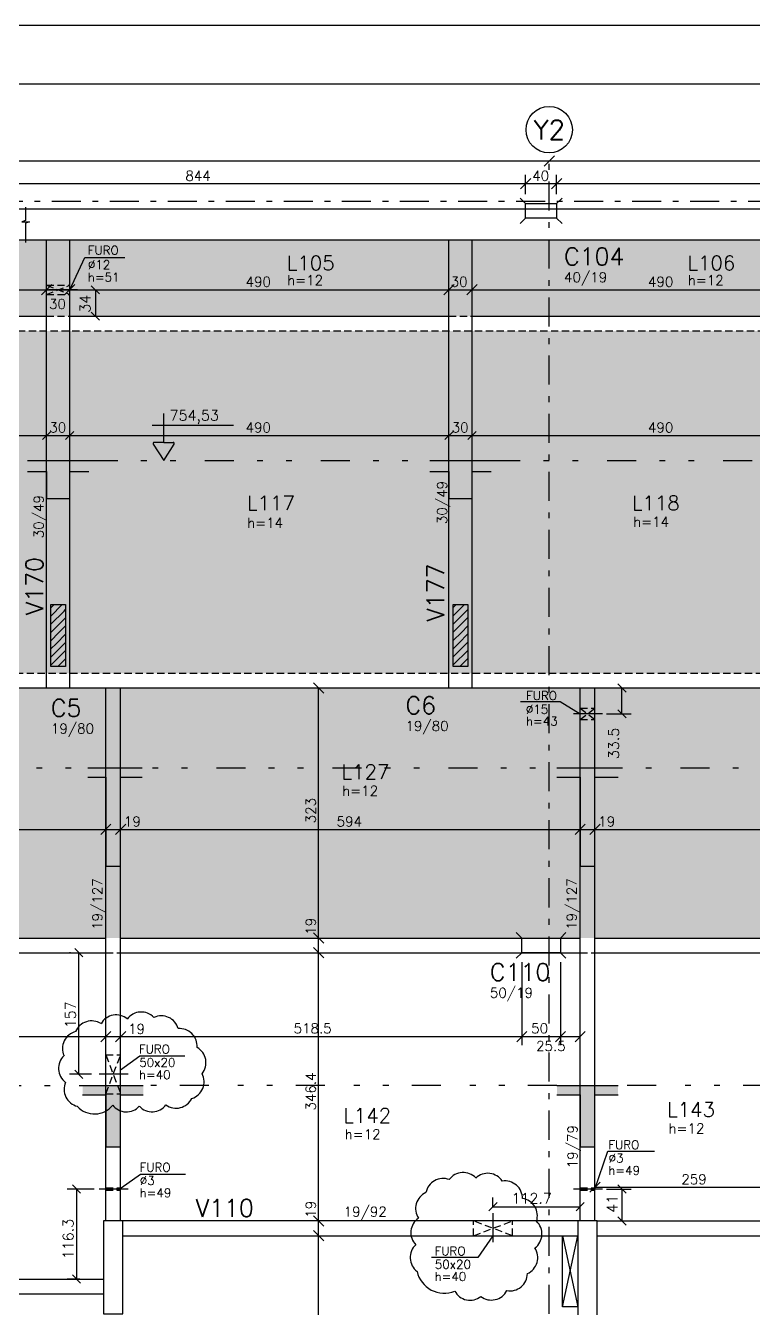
# Model space of a CAD drawing. Extents: x 64041 to 73506, y 0 to 6308.
# Drawn here: x 67209 to 68149, y 4651 to 6308 of the extents above; entities that cross this region are included whole.
import ezdxf

# ---------------------------------------------------------------- set-up
doc = ezdxf.new("R2010")
doc.units = 0
doc.header["$LTSCALE"] = 75
doc.header["$MEASUREMENT"] = 0
for name, pattern in [('ESTILO_TQS_0003', [1, 0.5, -0.2, 0.1, -0.2]), ('ESTILO_TQS_0004', [2, 0.5, -0.4, 0.1, -0.4, 0.1, -0.5]), ('HIDDEN2', [0.1875, 0.125, -0.0625])]:
    doc.linetypes.add(name, pattern=pattern)
doc.layers.get('0').update_dxf_attribs({"color": 3, "linetype": 'CONTINUOUS'})
for name, color, linetype in [('1', 3, 'CONTINUOUS'), ('110', 141, 'CONTINUOUS'), ('111', 51, 'CONTINUOUS'), ('200', 1, 'HIDDEN2'), ('204', 1, 'ESTILO_TQS_0003'), ('205', 1, 'ESTILO_TQS_0004'), ('210', 3, 'HIDDEN2'), ('212', 3, 'CONTINUOUS'), ('213', 3, 'CONTINUOUS'), ('216', 3, 'CONTINUOUS'), ('220', 5, 'CONTINUOUS'), ('221', 1, 'CONTINUOUS'), ('222', 6, 'CONTINUOUS'), ('226', 4, 'CONTINUOUS'), ('230', 3, 'CONTINUOUS'), ('231', 1, 'CONTINUOUS'), ('233', 6, 'CONTINUOUS'), ('238', 2, 'CONTINUOUS'), ('250', 1, 'CONTINUOUS'), ('253', 253, 'CONTINUOUS')]:
    doc.layers.add(name, color=color, linetype=linetype)
doc.styles.get("Standard").update_dxf_attribs({"font": 'ROMANS.SHX'})

# ---------------------------------------------------------------- blocks, each defined once
blk = doc.blocks.new('_HFD8E5DFE43-002', base_point=(210496.960555, 18146.312154))
for p, q in [((211291.542452, 19110.599679), (211306.265897, 19125.323124)), ((211291.542452, 19121.206281), (211295.659295, 19125.323124)), ((211291.542452, 19099.993077), (211308.570799, 19117.021424)), ((211308.570799, 19117.021424), (211310.542452, 19118.993077)), ((211291.542452, 19089.386476), (211305.267103, 19103.111126)), ((211305.267103, 19103.111126), (211310.542452, 19108.386476)), ((211291.542452, 19078.779874), (211301.963407, 19089.200829)), ((211298.659712, 19075.290532), (211310.542452, 19087.173272)), ((211301.963407, 19089.200829), (211310.542452, 19097.779874)), ((211291.542452, 19068.173272), (211298.659712, 19075.290532)), ((211292.052321, 19047.469937), (211310.542452, 19065.960069)), ((211295.356016, 19061.380234), (211310.542452, 19076.566671)), ((211291.542452, 19057.566671), (211295.356016, 19061.380234)), ((211300.512109, 19045.323124), (211310.542452, 19055.353467)), ((211291.542452, 19046.960069), (211292.052321, 19047.469937))]:
    blk.add_line(p, q)
blk = doc.blocks.new('_HFD8E5DFE43-003', base_point=(210496.960555, 18146.312154))
for p, q in [((211811.542452, 19110.876195), (211825.989381, 19125.323124)), ((211811.542452, 19121.482797), (211815.382779, 19125.323124)), ((211811.542452, 19100.269593), (211828.656927, 19117.384067)), ((211828.656927, 19117.384067), (211830.542452, 19119.269593)), ((211811.542452, 19089.662991), (211825.353231, 19103.47377)), ((211825.353231, 19103.47377), (211830.542452, 19108.662991)), ((211811.542452, 19079.05639), (211822.049535, 19089.563473)), ((211818.74584, 19075.653175), (211830.542452, 19087.449788)), ((211822.049535, 19089.563473), (211830.542452, 19098.05639)), ((211811.542452, 19068.449788), (211818.74584, 19075.653175)), ((211812.138448, 19047.832581), (211830.542452, 19066.236585)), ((211815.442144, 19061.742878), (211830.542452, 19076.843186)), ((211811.542452, 19057.843186), (211815.442144, 19061.742878)), ((211820.235593, 19045.323124), (211830.542452, 19055.629983)), ((211811.542452, 19047.236585), (211812.138448, 19047.832581))]:
    blk.add_line(p, q)

msp = doc.modelspace()

# ---------------------------------------------------------------- linework, layer by layer
msp.add_line((73506, 6307.5), (64041, 6307.5))
at = {"layer": '1'}
for p, q in [((67235.6, 5452.3), (67235.6, 6030.8)), ((67265.6, 5452.3), (67265.6, 6030.8)), ((67755.6, 5452.3), (67755.6, 6030.8)), ((67785.6, 5452.3), (67785.6, 6030.8)), ((66745.6, 5932.3), (67235.6, 5932.3)), ((67265.6, 5932.3), (67755.6, 5932.3)), ((67785.6, 5932.3), (68275.6, 5932.3)), ((66911.6, 5452.3), (67312.3, 5452.3)), ((67306.6, 5452.3), (67925.3, 5452.3)), ((67312.3, 5129.3), (67312.3, 5452.3)), ((67331.3, 5129.3), (67331.3, 5452.3)), ((67921.8, 5452.3), (68527.3, 5452.3)), ((67925.3, 5129.3), (67925.3, 5452.3)), ((67944.3, 5129.3), (67944.3, 5452.3)), ((66934.8, 5129.3), (67312.3, 5129.3)), ((67312.3, 4763.9), (67312.3, 5129.3)), ((67331.3, 4763.9), (67331.3, 5129.3)), ((67331.3, 5129.3), (67925.3, 5129.3)), ((67925.3, 4763.9), (67925.3, 5129.3)), ((67944.3, 4763.9), (67944.3, 5129.3)), ((67944.3, 5129.3), (68510.1, 5129.3)), ((66934.8, 5110.3), (67312.3, 5110.3)), ((67331.3, 5110.3), (67925.3, 5110.3)), ((67944.3, 5110.3), (68203.3, 5110.3)), ((67947.3, 4763.9), (68203.3, 4763.9)), ((67947.3, 4744.9), (68203.3, 4744.9)), ((66934.8, 4688.9), (67309.3, 4688.9)), ((66934.8, 4669.9), (67309.3, 4669.9))]:
    msp.add_line(p, q, dxfattribs=at)
for points in [[(67922.3, 4763.9), (67334.3, 4763.9)], [(67334.3, 4744.9), (67922.3, 4744.9)]]:
    msp.add_lwpolyline(points, dxfattribs=at)
at = {"layer": '110'}
for points in [[(66073.6, 5913.3), (68660.6, 5913.3), (68660.6, 5471.3)], [(66073.6, 5913.3), (68660.6, 5471.3), (66073.6, 5471.3)]]:
    msp.add_solid(points, dxfattribs=at)
at = {"layer": '111'}
for points in [[(65351.6, 5932.3), (65175.1, 6030.8), (68806.1, 6030.8)], [(65351.6, 5932.3), (68806.1, 6030.8), (65930.6, 5932.3)], [(66054.6, 5932.3), (65930.6, 5932.3), (68806.1, 6030.8)], [(66054.6, 5932.3), (68806.1, 6030.8), (68679.6, 5932.3)], [(68806.1, 5452.3), (65922.3, 5224.6), (65175.1, 5224.6)], [(68806.1, 5452.3), (65175.1, 5224.6), (65175.1, 5225.6)], [(68806.1, 5452.3), (65175.1, 5225.6), (65175.1, 5452.3)], [(68806.1, 5452.3), (68524.1, 5129.3), (65922.3, 5129.3)], [(68806.1, 5452.3), (65922.3, 5129.3), (65922.3, 5224.6)]]:
    msp.add_solid(points, dxfattribs=at)
at = {"layer": '200'}
for p, q in [((67235.6, 5960.4), (67265.6, 5972.4)), ((67235.6, 5972.4), (67265.6, 5960.4)), ((67925.3, 5411.3), (67944.3, 5426.3)), ((67925.3, 5426.3), (67944.3, 5411.3)), ((67312.3, 4928.3), (67331.3, 4978.3)), ((67312.3, 4978.3), (67331.3, 4928.3)), ((67312.3, 4803.6), (67331.3, 4806.8)), ((67312.3, 4806.8), (67331.3, 4803.6)), ((67925.3, 4803.6), (67944.3, 4806.8)), ((67925.3, 4806.8), (67944.3, 4803.6)), ((67837.6, 4744.9), (67787.6, 4763.9)), ((67787.6, 4744.9), (67837.6, 4763.9))]:
    msp.add_line(p, q, dxfattribs=at)
at = {"layer": '204'}
for p, q in [((67885.3, 143.9), (67885.3, 6143.1)), ((64392.4, 6080.8), (69392.4, 6080.8))]:
    msp.add_line(p, q, dxfattribs=at)
at = {"layer": '205'}
for p, q in [((67275.6, 5966.4), (67225.6, 5966.4)), ((66770.2, 5745.8), (67211.1, 5745.8)), ((67290.2, 5745.8), (67731.1, 5745.8)), ((67810.2, 5745.8), (68251.1, 5745.8)), ((67954.3, 5418.8), (67915.3, 5418.8)), ((65205.1, 5348.9), (68776.2, 5348.9)), ((67341.3, 4953.4), (67302.3, 4953.4)), ((66977.8, 4938.7), (67282.3, 4938.7)), ((67895.3, 4938.7), (67357.7, 4938.7)), ((68173.3, 4938.7), (67974.3, 4938.7)), ((67341.3, 4805.2), (67302.3, 4805.2)), ((67954.3, 4805.2), (67915.3, 4805.2)), ((67812.6, 4773.9), (67812.6, 4734.9))]:
    msp.add_line(p, q, dxfattribs=at)
at = {"layer": '210'}
for p, q in [((67235.6, 5972.4), (67265.6, 5972.4)), ((67235.6, 5960.4), (67265.6, 5960.4)), ((67235.6, 5932.3), (67265.6, 5932.3)), ((67755.6, 5932.3), (67785.6, 5932.3)), ((66073.6, 5913.3), (68660.6, 5913.3)), ((66225.6, 5471.3), (68660.6, 5471.3)), ((67241.1, 5479.9), (67241.1, 5479.8)), ((67925.3, 5426.3), (67944.3, 5426.3)), ((67925.3, 5411.3), (67944.3, 5411.3)), ((67312.3, 5110.3), (67331.3, 5110.3)), ((67925.3, 5110.3), (67944.3, 5110.3)), ((67312.3, 4978.3), (67331.3, 4978.3)), ((67312.3, 4928.3), (67331.3, 4928.3)), ((67312.3, 4806.8), (67331.3, 4806.8)), ((67312.3, 4803.6), (67331.3, 4803.6)), ((67925.3, 4806.8), (67944.3, 4806.8)), ((67925.3, 4803.6), (67944.3, 4803.6)), ((67787.6, 4744.9), (67787.6, 4763.9)), ((67837.6, 4744.9), (67837.6, 4763.9))]:
    msp.add_line(p, q, dxfattribs=at)
at = {"layer": '216'}
for p, q in [((67878.7, 6126.2), (67891.9, 6139.5)), ((67848.2, 6096.9), (67861.4, 6110.1)), ((67888.2, 6096.9), (67901.4, 6110.1)), ((67229, 5959.9), (67242.3, 5973.2)), ((67259, 5959.9), (67272.3, 5973.2)), ((67293.4, 5971.7), (67304, 5961.1)), ((67749, 5959.9), (67762.3, 5973.2)), ((67779, 5959.9), (67792.3, 5973.2)), ((67293.4, 5937.6), (67304, 5927)), ((67230.3, 5773), (67241, 5783.6)), ((67230.3, 5773), (67241, 5783.6)), ((67260.3, 5773), (67271, 5783.6)), ((67260.3, 5773), (67271, 5783.6)), ((67750.3, 5773), (67761, 5783.6)), ((67750.3, 5773), (67761, 5783.6)), ((67780.3, 5773), (67791, 5783.6)), ((67780.3, 5773), (67791, 5783.6)), ((67593.9, 5445.6), (67580.7, 5458.9)), ((67984.6, 5447), (67974, 5457.6)), ((67984.6, 5413.5), (67974, 5424.1)), ((67305.7, 5263), (67318.9, 5276.2)), ((67305.7, 5263), (67318.9, 5276.2)), ((67324.7, 5263), (67337.9, 5276.2)), ((67324.7, 5263), (67337.9, 5276.2)), ((67918.7, 5263), (67931.9, 5276.2)), ((67918.7, 5263), (67931.9, 5276.2)), ((67918.7, 5263), (67931.9, 5276.2)), ((67937.7, 5263), (67950.9, 5276.2)), ((67937.7, 5263), (67950.9, 5276.2)), ((67937.7, 5263), (67950.9, 5276.2)), ((67593.9, 5122.7), (67580.7, 5135.9)), ((67282.6, 5105), (67272, 5115.6)), ((67593.9, 5103.7), (67580.7, 5116.9)), ((67305.7, 4995.4), (67318.9, 5008.6)), ((67324.7, 4995.4), (67337.9, 5008.6)), ((67843.2, 4995.4), (67856.4, 5008.6)), ((67893.2, 4995.4), (67906.4, 5008.6)), ((67918.7, 4995.4), (67931.9, 5008.6)), ((67282.6, 4948.1), (67272, 4958.7)), ((67269, 4810.5), (67279.6, 4799.9)), ((67937.7, 4801), (67950.9, 4814.2)), ((67974, 4810.5), (67984.6, 4799.9)), ((67807.3, 4777.1), (67817.9, 4787.7)), ((67920, 4777.1), (67930.6, 4787.7)), ((67593.9, 4757.2), (67580.7, 4770.5)), ((67974, 4769.2), (67984.6, 4758.6)), ((67593.9, 4738.2), (67580.7, 4751.5)), ((67269, 4694.2), (67279.6, 4683.6))]:
    msp.add_line(p, q, dxfattribs=at)
at = {"layer": '220'}
for p, q in [((64605.3, 6070.8), (69382.4, 6070.8)), ((64605.3, 6070.8), (69382.4, 6070.8)), ((64605.3, 6030.8), (69382.5, 6030.8)), ((64649.3, 6030.8), (69342.5, 6030.8)), ((67211.1, 5745.8), (67290.2, 5745.8)), ((67731.1, 5745.8), (67810.2, 5745.8)), ((67288.9, 5348.9), (67359.1, 5348.9)), ((67895.2, 5348.9), (67974.3, 5348.9)), ((67282.3, 4938.7), (67360.7, 4938.7)), ((67895.3, 4938.7), (67974.3, 4938.7))]:
    msp.add_line(p, q, dxfattribs=at)
for points in [[(67211.1, 5731.8), (67235.6, 5731.8), (67235.6, 5696.8), (67265.6, 5696.8), (67265.6, 5731.8), (67290.2, 5731.8)], [(67731.1, 5731.8), (67755.6, 5731.8), (67755.6, 5696.8), (67785.6, 5696.8), (67785.6, 5731.8), (67810.2, 5731.8)], [(67288.9, 5336.9), (67288.9, 5336.9), (67312.3, 5336.9), (67312.3, 5221.9), (67331.3, 5221.9), (67331.3, 5336.9), (67359.1, 5336.9)], [(67895.2, 5336.9), (67895.2, 5336.9), (67925.3, 5336.9), (67925.3, 5221.9), (67944.3, 5221.9), (67944.3, 5336.9), (67974.3, 5336.9)], [(67282.3, 4926.7), (67282.3, 4926.7), (67312.3, 4926.7), (67312.3, 4859.7), (67331.3, 4859.7), (67331.3, 4926.7), (67360.7, 4926.7)], [(67895.3, 4926.7), (67895.3, 4926.7), (67925.3, 4926.7), (67925.3, 4859.7), (67944.3, 4859.7), (67944.3, 4926.7), (67974.3, 4926.7)]]:
    msp.add_lwpolyline(points, dxfattribs=at)
at = {"layer": '221'}
for p, q in [((67265.6, 5966.4), (67285.1, 6008.3)), ((67285.1, 6008.3), (67336.7, 6008.3)), ((67899.3, 5434.4), (67848.3, 5434.4)), ((67925.3, 5418.5), (67899.3, 5434.4)), ((67331.3, 4959.2), (67356.2, 4977)), ((67356.2, 4977), (67414.3, 4977)), ((67944.3, 4805.2), (67961.1, 4854)), ((67961.1, 4854), (68021.5, 4854)), ((67332.2, 4806.6), (67357.1, 4824.4)), ((67357.1, 4824.4), (67415.2, 4824.4)), ((67812.6, 4744.9), (67793.1, 4716.7)), ((67902.3, 4652.9), (67922.3, 4744.9)), ((67902.3, 4744.9), (67922.3, 4652.9)), ((67793.1, 4716.7), (67733.3, 4716.7))]:
    msp.add_line(p, q, dxfattribs=at)
msp.add_lwpolyline([(67208.5, 6073.3), (67208.5, 6056), (67203.5, 6054.3), (67213.6, 6054.3), (67208.5, 6052.6), (67208.5, 6027.6)], dxfattribs=at)
at = {"layer": '221', "linetype": 'Continuous'}
for centre, radius, start, end in [((67293.9, 4999.8), 22.5, 57.3617, 157.3617), ((67325.6, 5007.5), 22.5, 50.1052, 150.1052), ((67358, 5011.3), 22.5, 43.3163, 143.3163), ((67384, 5006.4), 22.5, 15.1499, 115.1499), ((67278.7, 4986.6), 22.5, 104.3115, 204.3115), ((67407.7, 4989.9), 22.5, 355.0895, 95.0895), ((67419.2, 4968.3), 22.5, 320.9197, 60.9197), ((67273.6, 4961), 22.5, 133.2995, 233.2995), ((67416.7, 4943.7), 22.5, 287.4859, 27.4859), ((67280.8, 4933.9), 22.5, 156.1616, 256.1616), ((67403.2, 4932.1), 22.5, 233.9949, 333.9949), ((67297.6, 4932), 29.9, 222.0346, 322.0346), ((67339, 4927.3), 22.5, 217.3288, 317.3288), ((67372, 4927.4), 22.5, 223.123, 323.123), ((67774.1, 4804), 22.5, 43.4102, 143.4102), ((67805.8, 4803), 22.5, 33.2167, 133.2167), ((67748, 4796.3), 22.5, 69.118, 169.118), ((67828.2, 4793.1), 22.5, 359.1952, 99.1952), ((67735, 4780), 22.5, 113.8122, 213.8122), ((67847.5, 4770.6), 22.5, 341.766, 81.766), ((67728.9, 4748.9), 22.5, 124.146, 224.146), ((67853.4, 4747.2), 22.5, 306.3829, 46.3829), ((67728.1, 4716.7), 22.5, 132.8624, 232.8624), ((67848, 4716.6), 22.5, 293.7544, 33.7544), ((67749.4, 4706.5), 35.8, 192.498, 292.498), ((67834.6, 4696.2), 22.5, 259.4286, 359.4286), ((67783, 4684.1), 22.5, 208.1391, 308.1391), ((67810.4, 4684.3), 22.5, 233.0033, 333.0033)]:
    msp.add_arc(centre, radius, start, end, dxfattribs=at)
at = {"layer": '222'}
for p, q in [((64228.5, 6232.5), (73441.6, 6232.5)), ((67854.8, 6077.9), (67847.7, 6084.9)), ((67894.8, 6077.9), (67901.9, 6084.9)), ((67854.8, 6058.9), (67847.7, 6051.8)), ((67894.8, 6058.9), (67901.9, 6051.8)), ((67849.8, 5129.3), (67842.7, 5136.4)), ((67899.8, 5129.3), (67906.9, 5136.4)), ((67849.8, 5110.3), (67842.7, 5103.2)), ((67899.8, 5110.3), (67906.9, 5103.2))]:
    msp.add_line(p, q, dxfattribs=at)
for points in [[(67894.8, 6058.9), (67854.8, 6058.9), (67854.8, 6077.9), (67894.8, 6077.9), (67894.8, 6058.9)], [(67241.1, 5479.9), (67241.1, 5559.9), (67260.1, 5559.9), (67260.1, 5479.9), (67241.1, 5479.9)], [(67761.1, 5479.9), (67761.1, 5559.9), (67780.1, 5559.9), (67780.1, 5479.9), (67761.1, 5479.9)], [(67899.8, 5110.3), (67849.8, 5110.3), (67849.8, 5129.3), (67899.8, 5129.3), (67899.8, 5110.3)], [(67309.3, 4643.9), (67334.3, 4643.9), (67334.3, 4763.9), (67309.3, 4763.9), (67309.3, 4643.9)], [(67922.3, 4623.9), (67947.3, 4623.9), (67947.3, 4763.9), (67922.3, 4763.9), (67922.3, 4623.9)]]:
    msp.add_lwpolyline(points, dxfattribs=at)
at = {"layer": '230'}
for p, q in [((67902.3, 4652.9), (67902.3, 4744.9)), ((67922.3, 4652.9), (67902.3, 4652.9))]:
    msp.add_line(p, q, dxfattribs=at)
at = {"layer": '231'}
for p, q in [((67387, 5769.3), (67387, 5806.8)), ((67372, 5791.8), (67477.4, 5791.8)), ((67373.4, 5767.2), (67387, 5745.8)), ((67387, 5769.3), (67374.6, 5769.3)), ((67387, 5769.3), (67399.4, 5769.3)), ((67387, 5745.8), (67400.6, 5767.2))]:
    msp.add_line(p, q, dxfattribs=at)
for centre, start, end in [((67374.6, 5767.9), 90, 212.377), ((67399.4, 5767.9), 327.6277, 90)]:
    msp.add_arc(centre, 1.36, start, end, dxfattribs=at)
at = {"layer": '238'}
msp.add_circle((67885.3, 6173.1), 30, dxfattribs=at)
at = {"layer": '250'}
for p, q in [((65488.3, 6132.8), (67885.3, 6132.8)), ((67885.3, 6132.8), (69382.4, 6132.8)), ((67854.8, 6089.9), (67854.8, 6114.7)), ((67894.8, 6089.9), (67894.8, 6114.7)), ((67010.8, 6103.5), (67854.8, 6103.5)), ((67854.8, 6103.5), (67894.8, 6103.5)), ((67894.8, 6103.5), (68785.1, 6103.5)), ((66745.6, 5966.5), (67235.6, 5966.5)), ((67235.6, 5966.5), (67265.6, 5966.5)), ((67265.6, 5966.5), (67755.6, 5966.5)), ((67280.6, 5966.4), (67310.7, 5966.4)), ((67298.7, 5966.4), (67298.7, 5932.3)), ((67755.6, 5966.5), (67785.6, 5966.5)), ((67785.6, 5966.5), (68275.6, 5966.5)), ((67295.3, 5932.3), (67310.7, 5932.3)), ((66745.6, 5778.3), (67235.6, 5778.3)), ((67235.6, 5778.3), (67265.6, 5778.3)), ((67265.6, 5778.3), (67755.6, 5778.3)), ((67755.6, 5778.3), (67785.6, 5778.3)), ((67785.6, 5778.3), (68275.6, 5778.3)), ((67587.3, 5129.3), (67587.3, 5452.3)), ((67970.3, 5452.3), (67991.3, 5452.3)), ((67979.3, 5418.8), (67979.3, 5452.3)), ((67959.3, 5418.8), (67991.3, 5418.8)), ((66934.8, 5269.6), (67312.3, 5269.6)), ((67312.3, 5269.6), (67331.3, 5269.6)), ((67312.3, 5269.6), (67331.3, 5269.6)), ((67331.3, 5269.6), (67925.3, 5269.6)), ((67925.3, 5269.6), (67944.3, 5269.6)), ((67925.3, 5269.6), (67944.3, 5269.6)), ((67925.3, 5269.6), (67944.3, 5269.6)), ((67944.3, 5269.6), (68510.1, 5269.6)), ((67587.3, 5110.3), (67587.3, 5129.3)), ((67266.8, 5110.3), (67265.3, 5110.3)), ((67277.3, 4953.4), (67277.3, 5110.3)), ((67587.3, 4763.9), (67587.3, 5110.3)), ((67849.8, 5098.3), (67849.8, 4990.8)), ((67899.8, 5098.3), (67899.8, 4990.8)), ((67015.8, 5002), (67312.3, 5002)), ((67312.3, 5002), (67849.8, 5002)), ((67849.8, 5002), (67899.8, 5002)), ((67899.8, 5002), (67925.3, 5002)), ((67293.8, 4953.4), (67265.3, 4953.4)), ((67297.3, 4805.2), (67262.3, 4805.2)), ((67274.3, 4805.2), (67274.3, 4688.9)), ((67944.3, 4807.6), (68203.3, 4807.6)), ((67959.3, 4805.2), (67991.3, 4805.2)), ((67979.3, 4805.2), (67979.3, 4763.9)), ((67812.6, 4782.7), (67812.6, 4794.4)), ((67925.3, 4789.7), (67925.3, 4794.4)), ((67812.6, 4782.4), (67925.3, 4782.4)), ((67587.3, 4744.9), (67587.3, 4763.9)), ((67973.6, 4763.9), (67991.3, 4763.9)), ((67587.3, 4231.9), (67587.3, 4744.9)), ((67278.6, 4688.9), (67262.3, 4688.9))]:
    msp.add_line(p, q, dxfattribs=at)
at = {"layer": '253'}
for points in [[(67235.6, 5731.8), (67211.1, 5731.8), (67290.2, 5745.8)], [(67290.2, 5745.8), (67211.1, 5731.8), (67211.1, 5745.8)], [(67265.6, 5731.8), (67235.6, 5731.8), (67290.2, 5745.8)], [(67265.6, 5696.8), (67235.6, 5696.8), (67265.6, 5731.8)], [(67235.6, 5696.8), (67235.6, 5731.8), (67265.6, 5731.8)], [(67290.2, 5745.8), (67290.2, 5731.8), (67265.6, 5731.8)], [(67755.6, 5731.8), (67731.1, 5731.8), (67810.2, 5745.8)], [(67810.2, 5745.8), (67731.1, 5731.8), (67731.1, 5745.8)], [(67785.6, 5731.8), (67755.6, 5731.8), (67810.2, 5745.8)], [(67785.6, 5696.8), (67755.6, 5696.8), (67785.6, 5731.8)], [(67755.6, 5696.8), (67755.6, 5731.8), (67785.6, 5731.8)], [(67810.2, 5745.8), (67810.2, 5731.8), (67785.6, 5731.8)], [(67312.3, 5336.9), (67288.9, 5336.9), (67359.1, 5348.9)], [(67359.1, 5348.9), (67288.9, 5336.9), (67288.9, 5348.9)], [(67312.3, 5336.9), (67359.1, 5348.9), (67331.3, 5336.9)], [(67312.3, 5336.9), (67331.3, 5336.9), (67331.3, 5221.9)], [(67312.3, 5336.9), (67331.3, 5221.9), (67312.3, 5221.9)], [(67331.3, 5336.9), (67359.1, 5348.9), (67359.1, 5336.9)], [(67925.3, 5336.9), (67895.2, 5336.9), (67974.3, 5348.9)], [(67974.3, 5348.9), (67895.2, 5336.9), (67895.2, 5348.9)], [(67925.3, 5336.9), (67974.3, 5348.9), (67944.3, 5336.9)], [(67925.3, 5336.9), (67944.3, 5336.9), (67944.3, 5221.9)], [(67925.3, 5336.9), (67944.3, 5221.9), (67925.3, 5221.9)], [(67944.3, 5336.9), (67974.3, 5348.9), (67974.3, 5336.9)], [(67312.3, 4926.7), (67282.3, 4926.7), (67360.7, 4938.7)], [(67360.7, 4938.7), (67282.3, 4926.7), (67282.3, 4938.7)], [(67312.3, 4926.7), (67360.7, 4938.7), (67331.3, 4926.7)], [(67331.3, 4926.7), (67360.7, 4938.7), (67360.7, 4926.7)], [(67925.3, 4926.7), (67895.3, 4926.7), (67974.3, 4938.7)], [(67974.3, 4938.7), (67895.3, 4926.7), (67895.3, 4938.7)], [(67925.3, 4926.7), (67974.3, 4938.7), (67944.3, 4926.7)], [(67944.3, 4926.7), (67974.3, 4938.7), (67974.3, 4926.7)], [(67312.3, 4926.7), (67331.3, 4926.7), (67331.3, 4859.7)], [(67312.3, 4926.7), (67331.3, 4859.7), (67312.3, 4859.7)], [(67925.3, 4926.7), (67944.3, 4926.7), (67944.3, 4859.7)], [(67925.3, 4926.7), (67944.3, 4859.7), (67925.3, 4859.7)]]:
    msp.add_solid(points, dxfattribs=at)

# ---------------------------------------------------------------- block references
at = {"layer": '221'}
for name in ['_HFD8E5DFE43-002', '_HFD8E5DFE43-003']:
    msp.add_blockref(name, (66446.6, 4580.8), dxfattribs=at)

# ---------------------------------------------------------------- texts
for s, height, p in [('FURO', 11.25, (67288.9, 6011.8)), ('%%c12', 11.25, (67289.1, 5993.2)), ('h=51', 11.25, (67288.9, 5977.1)), ('754,53', 13.5, (67394.7, 5797.6)), ('FURO', 11.25, (67855.3, 5436.7)), ('%%c15', 11.25, (67855.1, 5419)), ('h=43', 11.25, (67855.3, 5403.7)), ('FURO', 11.25, (67355, 4980.2)), ('50x20', 11.25, (67355.4, 4963)), ('h=40', 11.25, (67355, 4947.2)), ('FURO', 11.25, (67961.7, 4856.6)), ('FURO', 11.25, (67355.9, 4827.6)), ('%%c3', 11.25, (67962, 4839.5)), ('%%c3', 11.25, (67356.2, 4810.4)), ('h=49', 11.25, (67961.7, 4823.6)), ('h=49', 11.25, (67355.9, 4794.6)), ('FURO', 11.25, (67737.1, 4719.5)), ('50x20', 11.25, (67737.4, 4702.3)), ('h=40', 11.25, (67737.1, 4686.5))]:
    msp.add_text(s, height=height).set_placement(p)
at = {"layer": '212'}
for s, p in [('30/49', (67753.2, 5663.8)), ('30/49', (67231.9, 5645.5)), ('19/127', (67307.7, 5139.9)), ('19/127', (67920.7, 5139.9)), ('19/79', (67921.7, 4832))]:
    msp.add_text(s, height=12.75, rotation=90, dxfattribs=at).set_placement(p)
msp.add_text('19/92', height=12.75, dxfattribs=at).set_placement((67619.6, 4769.6))
at = {"layer": '213'}
for s, p in [('40/19', (67904.4, 5976.2)), ('19/80', (67241.3, 5393.4)), ('19/80', (67699.5, 5396.8)), ('50/19', (67808.6, 5052.2))]:
    msp.add_text(s, height=12.75, dxfattribs=at).set_placement(p)
at = {"layer": '216'}
for s, height, p in [('844', 12.75, (67415, 6107.3)), ('40', 12.75, (67863.3, 6107.3)), ('490', 12.75, (67492.8, 5970.4)), ('h=12', 12.75, (67546.5, 5972.4)), ('30', 12.75, (67757.9, 5970.4)), ('490', 12.75, (68012.8, 5970.4)), ('h=12', 12.75, (68064.3, 5972.4)), ('30', 12.75, (67238.8, 5941.7)), ('30', 12.75, (67239.2, 5782.2)), ('490', 12.75, (67492.8, 5782.2)), ('30', 12.75, (67759.2, 5782.2)), ('490', 12.75, (68012.8, 5782.2)), ('h=14', 12.75, (67494.9, 5659)), ('h=14', 12.75, (67993.7, 5660.5)), ('h=12', 12.75, (67617.7, 5313.1)), ('19', 12.75, (67335.6, 5273.4)), ('19', 12.75, (67335.6, 5273.4)), ('594', 12.75, (67610.5, 5273.4)), ('19', 12.75, (67948.6, 5273.4)), ('19', 12.75, (67948.6, 5273.4)), ('19', 12.75, (67948.6, 5273.4)), ('518.5', 12.75, (67554.9, 5006.3)), ('50', 12.75, (67862, 5006.3)), ('19', 12.75, (67341, 5005.6)), ('25.5', 12.75, (67868.3, 4983.5)), ('h=12', 12.75, (68039.5, 4877.1)), ('h=12', 12.75, (67620.9, 4869.5)), ('259', 12.75, (68056, 4811.4)), ('112.7', 13.5, (67836.6, 4786.4))]:
    msp.add_text(s, height=height, dxfattribs=at).set_placement(p)
for s, height, p in [('34', 13.5, (67292.3, 5936.8)), ('33.5', 13.5, (67975.3, 5360.3)), ('323', 12.75, (67583.5, 5277.4)), ('19', 12.75, (67583.5, 5133.5)), ('157', 13.5, (67273.3, 5012.8)), ('346.4', 12.75, (67583.5, 4906.5)), ('19', 12.75, (67583.5, 4768.1)), ('41', 13.5, (67973.3, 4774.4)), ('116.3', 13.5, (67270.3, 4714.6))]:
    msp.add_text(s, height=height, rotation=90, dxfattribs=at).set_placement(p)
at = {"layer": '220'}
for s, p in [('C104', (67904.4, 5998.1)), ('C5', (67241.3, 5415.2)), ('C6', (67699.5, 5418.6)), ('C110', (67808.6, 5074.1))]:
    msp.add_text(s, height=22.5, dxfattribs=at).set_placement(p)
at = {"layer": '222'}
msp.add_text('Y2', height=25, dxfattribs=at).set_placement((67865.1, 6160.6))
at = {"layer": '226'}
for s, p in [('L105', (67546.1, 5991.7)), ('L106', (68063.9, 5991.7)), ('L117', (67494.7, 5681.8)), ('L118', (67992.1, 5681.8)), ('L127', (67616.8, 5334.5)), ('L142', (67619, 4890.8)), ('L143', (68037.6, 4898.4))]:
    msp.add_text(s, height=18.75, dxfattribs=at).set_placement(p)
at = {"layer": '233'}
for s, p in [('V170', (67231.2, 5546.1)), ('V177', (67749.6, 5537.8))]:
    msp.add_text(s, height=22.5, rotation=90, dxfattribs=at).set_placement(p)
msp.add_text('V110', height=22.5, dxfattribs=at).set_placement((67428.4, 4769.4))

doc.saveas('drawing.dxf')
